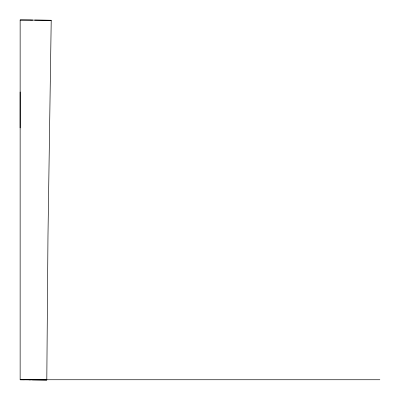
<?xml version="1.0" encoding="UTF-8"?>
<svg xmlns="http://www.w3.org/2000/svg" width="400" height="400" viewBox="0 0 400 400"><rect width="100%" height="100%" fill="white"/><g stroke="black" fill="none" stroke-linecap="round" stroke-linejoin="round"><path stroke-width="0.6" d="M30.955 20.065L20.145 20L20.145 379.74L46.8 380L47.97 236.105L51.22 20.29L34.66 20.095M20.135 127.92L20.145 91.95M51.22 20.29L31.04 20.105M379.885 379.74L20.145 379.74L24.47 379.765M32.795 20.08L20.145 20M28.95 379.8L30.605 379.815M32.295 379.83L46.8 380"/></g></svg>
